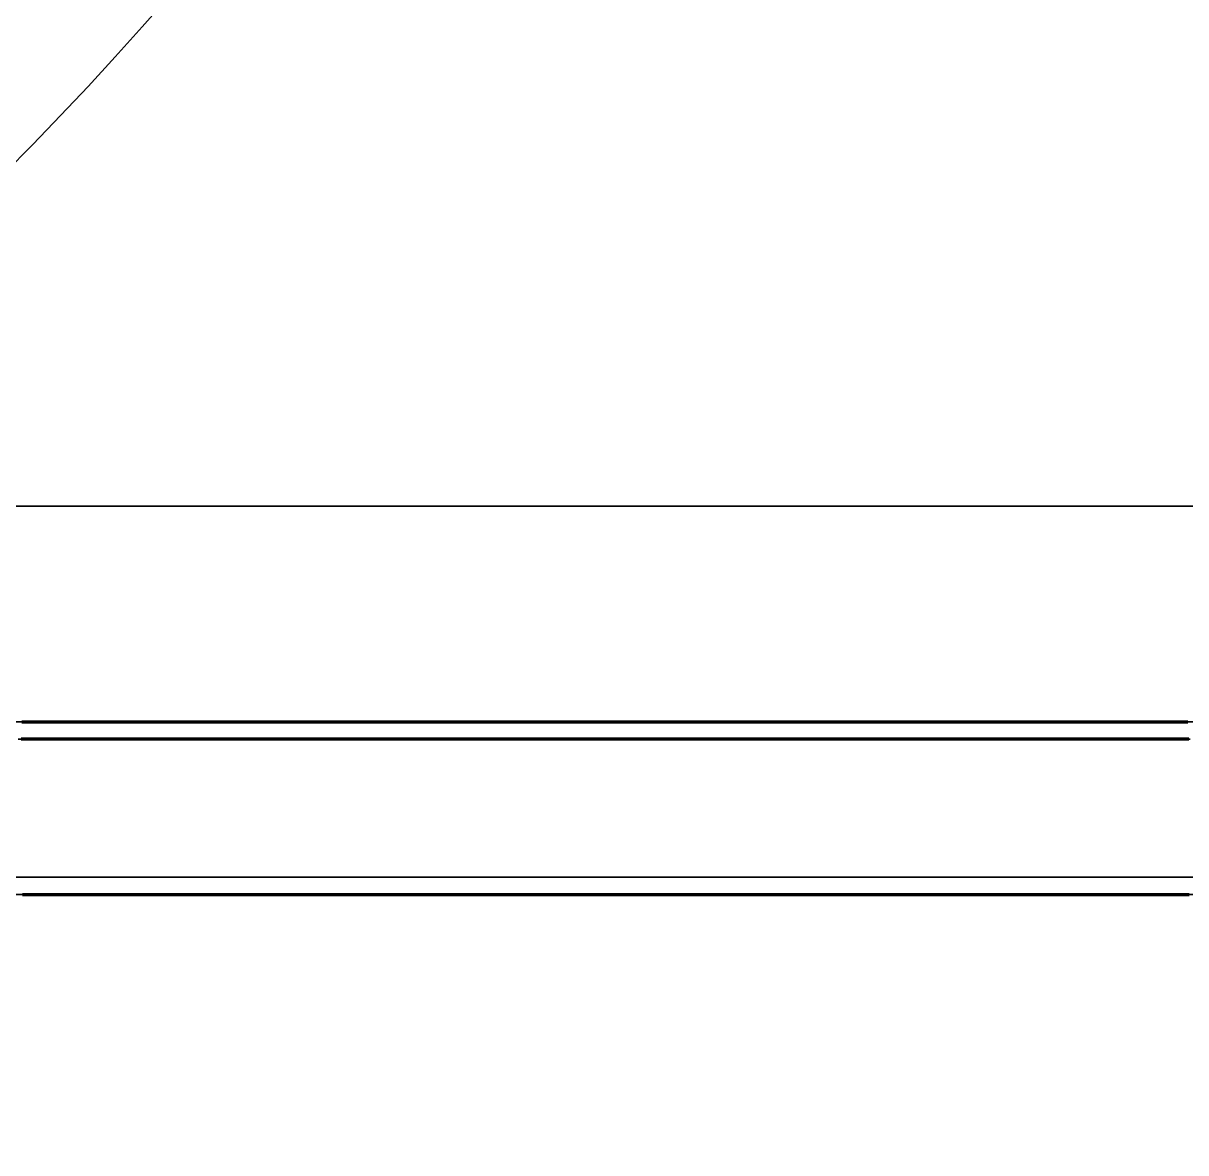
# Model space of a CAD drawing. Header units: millimetres. Extents: x 0 to 2382, y 0 to 420.
# Drawn here: x 276.08 to 282.48, y 227.13 to 233.35 of the extents above; entities that cross this region are included whole.
import ezdxf

# ---------------------------------------------------------------- set-up
doc = ezdxf.new("R2010")
doc.units = ezdxf.units.MM
doc.linetypes.add('IRAM-E-TRAZOS', pattern=[5, 4, -1])
for name, color, linetype, lineweight in [('01-VISIBLE', 7, 'CONTINUOUS', 70), ('02-OCULTA', 4, 'IRAM-E-TRAZOS', 35), ('08-FINA', 5, 'CONTINUOUS', 18)]:
    doc.layers.add(name, color=color, linetype=linetype, lineweight=lineweight)

msp = doc.modelspace()

# ---------------------------------------------------------------- linework, layer by layer
at = {"layer": '01-VISIBLE'}
for points in [[(276.0747, 229.5), (276.1389, 229.5), (276.2031, 229.5), (276.2673, 229.5), (276.3315, 229.5), (276.3957, 229.5), (276.4599, 229.5), (276.5241, 229.5), (276.5883, 229.5), (276.6524, 229.5), (276.7166, 229.5), (276.7808, 229.5), (276.845, 229.5), (276.9092, 229.5), (276.9734, 229.5), (277.0376, 229.5), (277.1018, 229.5), (277.166, 229.5), (277.2302, 229.5), (277.2943, 229.5), (277.3585, 229.5), (277.4227, 229.5), (277.4869, 229.5), (277.5511, 229.5), (277.6153, 229.5), (277.6795, 229.5), (277.7437, 229.5), (277.8079, 229.5), (277.872, 229.5), (277.9362, 229.5), (278.0004, 229.5), (278.0646, 229.5), (278.1288, 229.5), (278.193, 229.5), (278.2572, 229.5), (278.3214, 229.5), (278.3856, 229.5), (278.4498, 229.5), (278.5139, 229.5), (278.5781, 229.5), (278.6423, 229.5), (278.7065, 229.5), (278.7707, 229.5), (278.8349, 229.5), (278.8991, 229.5), (278.9633, 229.5), (279.0275, 229.5), (279.0917, 229.5), (279.1558, 229.5), (279.22, 229.5), (279.2842, 229.5), (279.3484, 229.5), (279.4126, 229.5), (279.4768, 229.5), (279.541, 229.5), (279.6052, 229.5), (279.6694, 229.5), (279.7336, 229.5), (279.7977, 229.5), (279.8619, 229.5), (279.9261, 229.5), (279.9903, 229.5), (280.0545, 229.5), (280.1187, 229.5), (280.1829, 229.5), (280.2471, 229.5), (280.3113, 229.5), (280.3755, 229.5), (280.4396, 229.5), (280.5038, 229.5), (280.568, 229.5), (280.6322, 229.5), (280.6964, 229.5), (280.7606, 229.5), (280.8248, 229.5), (280.889, 229.5), (280.9532, 229.5), (281.0174, 229.5), (281.0815, 229.5), (281.1457, 229.5), (281.2099, 229.5), (281.2741, 229.5), (281.3383, 229.5), (281.4025, 229.5), (281.4667, 229.5), (281.5309, 229.5), (281.5951, 229.5), (281.6593, 229.5), (281.7234, 229.5), (281.7876, 229.5), (281.8518, 229.5), (281.916, 229.5), (281.9802, 229.5), (282.0444, 229.5), (282.1086, 229.5), (282.1728, 229.5), (282.237, 229.5), (282.3012, 229.5), (282.3653, 229.5), (282.4295, 229.5), (282.4937, 229.5)], [(282.5001, 229.405), (282.4364, 229.405), (282.3727, 229.405), (282.3091, 229.405), (282.2454, 229.405), (282.1818, 229.405), (282.1181, 229.405), (282.0544, 229.405), (281.9908, 229.405), (281.9271, 229.405), (281.8635, 229.405), (281.7998, 229.405), (281.7361, 229.405), (281.6725, 229.405), (281.6088, 229.405), (281.5452, 229.405), (281.4815, 229.405), (281.4178, 229.405), (281.3542, 229.405), (281.2905, 229.405), (281.2269, 229.405), (281.1632, 229.405), (281.0995, 229.405), (281.0359, 229.405), (280.9722, 229.405), (280.9086, 229.405), (280.8449, 229.405), (280.7812, 229.405), (280.7176, 229.405), (280.6539, 229.405), (280.5903, 229.405), (280.5266, 229.405), (280.4629, 229.405), (280.3993, 229.405), (280.3356, 229.405), (280.272, 229.405), (280.2083, 229.405), (280.1446, 229.405), (280.081, 229.405), (280.0173, 229.405), (279.9537, 229.405), (279.89, 229.405), (279.8263, 229.405), (279.7627, 229.405), (279.699, 229.405), (279.6354, 229.405), (279.5717, 229.405), (279.508, 229.405), (279.4444, 229.405), (279.3807, 229.405), (279.3171, 229.405), (279.2534, 229.405), (279.1897, 229.405), (279.1261, 229.405), (279.0624, 229.405), (278.9988, 229.405), (278.9351, 229.405), (278.8714, 229.405), (278.8078, 229.405), (278.7441, 229.405), (278.6805, 229.405), (278.6168, 229.405), (278.5531, 229.405), (278.4895, 229.405), (278.4258, 229.405), (278.3621, 229.405), (278.2985, 229.405), (278.2348, 229.405), (278.1712, 229.405), (278.1075, 229.405), (278.0438, 229.405), (277.9802, 229.405), (277.9165, 229.405), (277.8529, 229.405), (277.7892, 229.405), (277.7255, 229.405), (277.6619, 229.405), (277.5982, 229.405), (277.5346, 229.405), (277.4709, 229.405), (277.4072, 229.405), (277.3436, 229.405), (277.2799, 229.405), (277.2163, 229.405), (277.1526, 229.405), (277.0889, 229.405), (277.0253, 229.405), (276.9616, 229.405), (276.898, 229.405), (276.8343, 229.405), (276.7706, 229.405), (276.707, 229.405), (276.6433, 229.405), (276.5797, 229.405), (276.516, 229.405), (276.4523, 229.405), (276.3887, 229.405), (276.325, 229.405), (276.2614, 229.405), (276.1977, 229.405), (276.134, 229.405), (276.0704, 229.405)], [(276.0775, 228.55), (276.1424, 228.55), (276.2073, 228.55), (276.2722, 228.55), (276.3371, 228.55), (276.4019, 228.55), (276.4668, 228.55), (276.5317, 228.55), (276.5966, 228.55), (276.6615, 228.55), (276.7264, 228.55), (276.7913, 228.55), (276.8562, 228.55), (276.9211, 228.55), (276.986, 228.55), (277.0509, 228.55), (277.1158, 228.55), (277.1807, 228.55), (277.2456, 228.55), (277.3105, 228.55), (277.3754, 228.55), (277.4403, 228.55), (277.5052, 228.55), (277.57, 228.55), (277.6349, 228.55), (277.6998, 228.55), (277.7647, 228.55), (277.8296, 228.55), (277.8945, 228.55), (277.9594, 228.55), (278.0243, 228.55), (278.0892, 228.55), (278.1541, 228.55), (278.219, 228.55), (278.2839, 228.55), (278.3488, 228.55), (278.4137, 228.55), (278.4786, 228.55), (278.5435, 228.55), (278.6084, 228.55), (278.6733, 228.55), (278.7381, 228.55), (278.803, 228.55), (278.8679, 228.55), (278.9328, 228.55), (278.9977, 228.55), (279.0626, 228.55), (279.1275, 228.55), (279.1924, 228.55), (279.2573, 228.55), (279.3222, 228.55), (279.3871, 228.55), (279.452, 228.55), (279.5169, 228.55), (279.5818, 228.55), (279.6467, 228.55), (279.7116, 228.55), (279.7765, 228.55), (279.8414, 228.55), (279.9062, 228.55), (279.9711, 228.55), (280.036, 228.55), (280.1009, 228.55), (280.1658, 228.55), (280.2307, 228.55), (280.2956, 228.55), (280.3605, 228.55), (280.4254, 228.55), (280.4903, 228.55), (280.5552, 228.55), (280.6201, 228.55), (280.685, 228.55), (280.7499, 228.55), (280.8148, 228.55), (280.8797, 228.55), (280.9446, 228.55), (281.0095, 228.55), (281.0743, 228.55), (281.1392, 228.55), (281.2041, 228.55), (281.269, 228.55), (281.3339, 228.55), (281.3988, 228.55), (281.4637, 228.55), (281.5286, 228.55), (281.5935, 228.55), (281.6584, 228.55), (281.7233, 228.55), (281.7882, 228.55), (281.8531, 228.55), (281.918, 228.55), (281.9829, 228.55), (282.0478, 228.55), (282.1127, 228.55), (282.1776, 228.55), (282.2424, 228.55), (282.3073, 228.55), (282.3722, 228.55), (282.4371, 228.55), (282.502, 228.55)]]:
    msp.add_lwpolyline(points, dxfattribs=at)
at = {"layer": '02-OCULTA'}
for points in [[(275.9999, 230.6875), (276.095, 230.6875), (276.1901, 230.6875), (276.2852, 230.6875), (276.3804, 230.6875), (276.4755, 230.6875), (276.5706, 230.6875), (276.6657, 230.6875), (276.7609, 230.6875), (276.856, 230.6875), (276.9511, 230.6875), (277.0462, 230.6875), (277.1414, 230.6875), (277.2365, 230.6875), (277.3316, 230.6875), (277.4267, 230.6875), (277.5219, 230.6875), (277.617, 230.6875), (277.7121, 230.6875), (277.8072, 230.6875), (277.9024, 230.6875), (277.9975, 230.6875), (278.0926, 230.6875), (278.1877, 230.6875), (278.2829, 230.6875), (278.378, 230.6875), (278.4731, 230.6875), (278.5682, 230.6875), (278.6634, 230.6875), (278.7585, 230.6875), (278.8536, 230.6875), (278.9487, 230.6875), (279.0439, 230.6875), (279.139, 230.6875), (279.2341, 230.6875), (279.3292, 230.6875), (279.4244, 230.6875), (279.5195, 230.6875), (279.6146, 230.6875), (279.7097, 230.6875), (279.8049, 230.6875), (279.9, 230.6875), (279.9951, 230.6875), (280.0902, 230.6875), (280.1854, 230.6875), (280.2805, 230.6875), (280.3756, 230.6875), (280.4707, 230.6875), (280.5659, 230.6875), (280.661, 230.6875), (280.7561, 230.6875), (280.8512, 230.6875), (280.9464, 230.6875), (281.0415, 230.6875), (281.1366, 230.6875), (281.2317, 230.6875), (281.3269, 230.6875), (281.422, 230.6875), (281.5171, 230.6875), (281.6122, 230.6875), (281.7074, 230.6875), (281.8025, 230.6875), (281.8976, 230.6875), (281.9927, 230.6875), (282.0879, 230.6875), (282.183, 230.6875), (282.2781, 230.6875), (282.3732, 230.6875), (282.4684, 230.6875), (282.5635, 230.6875)], [(282.5034, 230.6875), (282.4534, 230.6875), (282.4033, 230.6875), (282.3532, 230.6875), (282.3032, 230.6875), (282.2531, 230.6875), (282.203, 230.6875), (282.153, 230.6875), (282.1029, 230.6875), (282.0528, 230.6875), (282.0028, 230.6875), (281.9527, 230.6875), (281.9026, 230.6875), (281.8526, 230.6875), (281.8025, 230.6875), (281.7524, 230.6875), (281.7024, 230.6875), (281.6523, 230.6875), (281.6022, 230.6875), (281.5522, 230.6875), (281.5021, 230.6875), (281.452, 230.6875), (281.402, 230.6875), (281.3519, 230.6875), (281.3018, 230.6875), (281.2518, 230.6875), (281.2017, 230.6875), (281.1516, 230.6875), (281.1016, 230.6875), (281.0515, 230.6875), (281.0014, 230.6875), (280.9514, 230.6875), (280.9013, 230.6875), (280.8512, 230.6875), (280.8012, 230.6875), (280.7511, 230.6875), (280.7011, 230.6875), (280.651, 230.6875), (280.6009, 230.6875), (280.5509, 230.6875), (280.5008, 230.6875), (280.4507, 230.6875), (280.4007, 230.6875), (280.3506, 230.6875), (280.3005, 230.6875), (280.2505, 230.6875), (280.2004, 230.6875), (280.1503, 230.6875), (280.1003, 230.6875), (280.0502, 230.6875), (280.0001, 230.6875), (279.9501, 230.6875), (279.9, 230.6875), (279.8499, 230.6875), (279.7999, 230.6875), (279.7498, 230.6875), (279.6997, 230.6875), (279.6497, 230.6875), (279.5996, 230.6875), (279.5495, 230.6875), (279.4995, 230.6875), (279.4494, 230.6875), (279.3993, 230.6875), (279.3493, 230.6875), (279.2992, 230.6875), (279.2491, 230.6875), (279.1991, 230.6875), (279.149, 230.6875), (279.0989, 230.6875), (279.0489, 230.6875), (278.9988, 230.6875), (278.9487, 230.6875), (278.8987, 230.6875), (278.8486, 230.6875), (278.7986, 230.6875), (278.7485, 230.6875), (278.6984, 230.6875), (278.6484, 230.6875), (278.5983, 230.6875), (278.5482, 230.6875), (278.4982, 230.6875), (278.4481, 230.6875), (278.398, 230.6875), (278.348, 230.6875), (278.2979, 230.6875), (278.2478, 230.6875), (278.1978, 230.6875), (278.1477, 230.6875), (278.0976, 230.6875), (278.0476, 230.6875), (277.9975, 230.6875), (277.9474, 230.6875), (277.8974, 230.6875), (277.8473, 230.6875), (277.7972, 230.6875), (277.7472, 230.6875), (277.6971, 230.6875), (277.647, 230.6875), (277.597, 230.6875), (277.5469, 230.6875), (277.4968, 230.6875), (277.4468, 230.6875), (277.3967, 230.6875), (277.3466, 230.6875), (277.2966, 230.6875), (277.2465, 230.6875), (277.1964, 230.6875), (277.1464, 230.6875), (277.0963, 230.6875), (277.0462, 230.6875), (276.9962, 230.6875), (276.9461, 230.6875), (276.8961, 230.6875), (276.846, 230.6875), (276.7959, 230.6875), (276.7459, 230.6875), (276.6958, 230.6875), (276.6457, 230.6875), (276.5957, 230.6875), (276.5456, 230.6875), (276.4955, 230.6875), (276.4455, 230.6875), (276.3954, 230.6875), (276.3453, 230.6875), (276.2953, 230.6875), (276.2452, 230.6875), (276.1951, 230.6875), (276.1451, 230.6875), (276.095, 230.6875), (276.0449, 230.6875)], [(276.0565, 230.6875), (276.1492, 230.6875), (276.242, 230.6875), (276.3347, 230.6875), (276.4275, 230.6875), (276.5202, 230.6875), (276.613, 230.6875), (276.7057, 230.6875), (276.7985, 230.6875), (276.8912, 230.6875), (276.984, 230.6875), (277.0767, 230.6875), (277.1695, 230.6875), (277.2622, 230.6875), (277.355, 230.6875), (277.4477, 230.6875), (277.5405, 230.6875), (277.6332, 230.6875), (277.726, 230.6875), (277.8187, 230.6875), (277.9115, 230.6875), (278.0042, 230.6875), (278.097, 230.6875), (278.1897, 230.6875), (278.2825, 230.6875), (278.3752, 230.6875), (278.468, 230.6875), (278.5607, 230.6875), (278.6535, 230.6875), (278.7462, 230.6875), (278.839, 230.6875), (278.9317, 230.6875), (279.0245, 230.6875), (279.1172, 230.6875), (279.21, 230.6875), (279.3027, 230.6875), (279.3955, 230.6875), (279.4882, 230.6875), (279.581, 230.6875), (279.6737, 230.6875), (279.7665, 230.6875), (279.8592, 230.6875), (279.952, 230.6875), (280.0447, 230.6875), (280.1375, 230.6875), (280.2302, 230.6875), (280.323, 230.6875), (280.4157, 230.6875), (280.5085, 230.6875), (280.6012, 230.6875), (280.694, 230.6875), (280.7867, 230.6875), (280.8795, 230.6875), (280.9722, 230.6875), (281.065, 230.6875), (281.1577, 230.6875), (281.2505, 230.6875), (281.3432, 230.6875), (281.436, 230.6875), (281.5287, 230.6875), (281.6215, 230.6875), (281.7142, 230.6875), (281.807, 230.6875), (281.8997, 230.6875), (281.9925, 230.6875), (282.0852, 230.6875), (282.178, 230.6875), (282.2707, 230.6875), (282.3635, 230.6875), (282.4562, 230.6875), (282.549, 230.6875)], [(282.5125, 230.6875), (282.4625, 230.6875), (282.4125, 230.6875), (282.3625, 230.6875), (282.3125, 230.6875), (282.2625, 230.6875), (282.2125, 230.6875), (282.1625, 230.6875), (282.1125, 230.6875), (282.0625, 230.6875), (282.0125, 230.6875), (281.9625, 230.6875), (281.9125, 230.6875), (281.8625, 230.6875), (281.8125, 230.6875), (281.7625, 230.6875), (281.7125, 230.6875), (281.6625, 230.6875), (281.6125, 230.6875), (281.5625, 230.6875), (281.5125, 230.6875), (281.4625, 230.6875), (281.4125, 230.6875), (281.3625, 230.6875), (281.3125, 230.6875), (281.2625, 230.6875), (281.2125, 230.6875), (281.1625, 230.6875), (281.1125, 230.6875), (281.0625, 230.6875), (281.0125, 230.6875), (280.9625, 230.6875), (280.9125, 230.6875), (280.8625, 230.6875), (280.8125, 230.6875), (280.7625, 230.6875), (280.7125, 230.6875), (280.6625, 230.6875), (280.6125, 230.6875), (280.5625, 230.6875), (280.5125, 230.6875), (280.4625, 230.6875), (280.4125, 230.6875), (280.3625, 230.6875), (280.3125, 230.6875), (280.2625, 230.6875), (280.2125, 230.6875), (280.1625, 230.6875), (280.1125, 230.6875), (280.0625, 230.6875), (280.0125, 230.6875), (279.9625, 230.6875), (279.9125, 230.6875), (279.8625, 230.6875), (279.8125, 230.6875), (279.7625, 230.6875), (279.7125, 230.6875), (279.6625, 230.6875), (279.6125, 230.6875), (279.5625, 230.6875), (279.5125, 230.6875), (279.4625, 230.6875), (279.4125, 230.6875), (279.3625, 230.6875), (279.3125, 230.6875), (279.2625, 230.6875), (279.2125, 230.6875), (279.1625, 230.6875), (279.1125, 230.6875), (279.0625, 230.6875), (279.0125, 230.6875), (278.9625, 230.6875), (278.9125, 230.6875), (278.8625, 230.6875), (278.8125, 230.6875), (278.7625, 230.6875), (278.7125, 230.6875), (278.6625, 230.6875), (278.6125, 230.6875), (278.5625, 230.6875), (278.5125, 230.6875), (278.4625, 230.6875), (278.4125, 230.6875), (278.3625, 230.6875), (278.3125, 230.6875), (278.2625, 230.6875), (278.2125, 230.6875), (278.1625, 230.6875), (278.1125, 230.6875), (278.0625, 230.6875), (278.0125, 230.6875), (277.9625, 230.6875), (277.9125, 230.6875), (277.8625, 230.6875), (277.8125, 230.6875), (277.7625, 230.6875), (277.7125, 230.6875), (277.6625, 230.6875), (277.6125, 230.6875), (277.5625, 230.6875), (277.5125, 230.6875), (277.4625, 230.6875), (277.4125, 230.6875), (277.3625, 230.6875), (277.3125, 230.6875), (277.2625, 230.6875), (277.2125, 230.6875), (277.1625, 230.6875), (277.1125, 230.6875), (277.0625, 230.6875), (277.0125, 230.6875), (276.9625, 230.6875), (276.9125, 230.6875), (276.8625, 230.6875), (276.8125, 230.6875), (276.7625, 230.6875), (276.7125, 230.6875), (276.6625, 230.6875), (276.6125, 230.6875), (276.5625, 230.6875), (276.5125, 230.6875), (276.4625, 230.6875), (276.4125, 230.6875), (276.3625, 230.6875), (276.3125, 230.6875), (276.2625, 230.6875), (276.2125, 230.6875), (276.1625, 230.6875), (276.1125, 230.6875), (276.0625, 230.6875)], [(275.9999, 229.5), (276.095, 229.5), (276.1901, 229.5), (276.2852, 229.5), (276.3804, 229.5), (276.4755, 229.5), (276.5706, 229.5), (276.6657, 229.5), (276.7609, 229.5), (276.856, 229.5), (276.9511, 229.5), (277.0462, 229.5), (277.1414, 229.5), (277.2365, 229.5), (277.3316, 229.5), (277.4267, 229.5), (277.5219, 229.5), (277.617, 229.5), (277.7121, 229.5), (277.8072, 229.5), (277.9024, 229.5), (277.9975, 229.5), (278.0926, 229.5), (278.1877, 229.5), (278.2829, 229.5), (278.378, 229.5), (278.4731, 229.5), (278.5682, 229.5), (278.6634, 229.5), (278.7585, 229.5), (278.8536, 229.5), (278.9487, 229.5), (279.0439, 229.5), (279.139, 229.5), (279.2341, 229.5), (279.3292, 229.5), (279.4244, 229.5), (279.5195, 229.5), (279.6146, 229.5), (279.7097, 229.5), (279.8049, 229.5), (279.9, 229.5), (279.9951, 229.5), (280.0902, 229.5), (280.1854, 229.5), (280.2805, 229.5), (280.3756, 229.5), (280.4707, 229.5), (280.5659, 229.5), (280.661, 229.5), (280.7561, 229.5), (280.8512, 229.5), (280.9464, 229.5), (281.0415, 229.5), (281.1366, 229.5), (281.2317, 229.5), (281.3269, 229.5), (281.422, 229.5), (281.5171, 229.5), (281.6122, 229.5), (281.7074, 229.5), (281.8025, 229.5), (281.8976, 229.5), (281.9927, 229.5), (282.0879, 229.5), (282.183, 229.5), (282.2781, 229.5), (282.3732, 229.5), (282.4684, 229.5), (282.5635, 229.5)], [(275.9999, 229.5), (276.095, 229.5), (276.1901, 229.5), (276.2852, 229.5), (276.3804, 229.5), (276.4755, 229.5), (276.5706, 229.5), (276.6657, 229.5), (276.7609, 229.5), (276.856, 229.5), (276.9511, 229.5), (277.0462, 229.5), (277.1414, 229.5), (277.2365, 229.5), (277.3316, 229.5), (277.4267, 229.5), (277.5219, 229.5), (277.617, 229.5), (277.7121, 229.5), (277.8072, 229.5), (277.9024, 229.5), (277.9975, 229.5), (278.0926, 229.5), (278.1877, 229.5), (278.2829, 229.5), (278.378, 229.5), (278.4731, 229.5), (278.5682, 229.5), (278.6634, 229.5), (278.7585, 229.5), (278.8536, 229.5), (278.9487, 229.5), (279.0439, 229.5), (279.139, 229.5), (279.2341, 229.5), (279.3292, 229.5), (279.4244, 229.5), (279.5195, 229.5), (279.6146, 229.5), (279.7097, 229.5), (279.8049, 229.5), (279.9, 229.5), (279.9951, 229.5), (280.0902, 229.5), (280.1854, 229.5), (280.2805, 229.5), (280.3756, 229.5), (280.4707, 229.5), (280.5659, 229.5), (280.661, 229.5), (280.7561, 229.5), (280.8512, 229.5), (280.9464, 229.5), (281.0415, 229.5), (281.1366, 229.5), (281.2317, 229.5), (281.3269, 229.5), (281.422, 229.5), (281.5171, 229.5), (281.6122, 229.5), (281.7074, 229.5), (281.8025, 229.5), (281.8976, 229.5), (281.9927, 229.5), (282.0879, 229.5), (282.183, 229.5), (282.2781, 229.5), (282.3732, 229.5), (282.4684, 229.5), (282.5635, 229.5)], [(282.5034, 229.5), (282.4534, 229.5), (282.4033, 229.5), (282.3532, 229.5), (282.3032, 229.5), (282.2531, 229.5), (282.203, 229.5), (282.153, 229.5), (282.1029, 229.5), (282.0528, 229.5), (282.0028, 229.5), (281.9527, 229.5), (281.9026, 229.5), (281.8526, 229.5), (281.8025, 229.5), (281.7524, 229.5), (281.7024, 229.5), (281.6523, 229.5), (281.6022, 229.5), (281.5522, 229.5), (281.5021, 229.5), (281.452, 229.5), (281.402, 229.5), (281.3519, 229.5), (281.3018, 229.5), (281.2518, 229.5), (281.2017, 229.5), (281.1516, 229.5), (281.1016, 229.5), (281.0515, 229.5), (281.0014, 229.5), (280.9514, 229.5), (280.9013, 229.5), (280.8512, 229.5), (280.8012, 229.5), (280.7511, 229.5), (280.7011, 229.5), (280.651, 229.5), (280.6009, 229.5), (280.5509, 229.5), (280.5008, 229.5), (280.4507, 229.5), (280.4007, 229.5), (280.3506, 229.5), (280.3005, 229.5), (280.2505, 229.5), (280.2004, 229.5), (280.1503, 229.5), (280.1003, 229.5), (280.0502, 229.5), (280.0001, 229.5), (279.9501, 229.5), (279.9, 229.5), (279.8499, 229.5), (279.7999, 229.5), (279.7498, 229.5), (279.6997, 229.5), (279.6497, 229.5), (279.5996, 229.5), (279.5495, 229.5), (279.4995, 229.5), (279.4494, 229.5), (279.3993, 229.5), (279.3493, 229.5), (279.2992, 229.5), (279.2491, 229.5), (279.1991, 229.5), (279.149, 229.5), (279.0989, 229.5), (279.0489, 229.5), (278.9988, 229.5), (278.9487, 229.5), (278.8987, 229.5), (278.8486, 229.5), (278.7986, 229.5), (278.7485, 229.5), (278.6984, 229.5), (278.6484, 229.5), (278.5983, 229.5), (278.5482, 229.5), (278.4982, 229.5), (278.4481, 229.5), (278.398, 229.5), (278.348, 229.5), (278.2979, 229.5), (278.2478, 229.5), (278.1978, 229.5), (278.1477, 229.5), (278.0976, 229.5), (278.0476, 229.5), (277.9975, 229.5), (277.9474, 229.5), (277.8974, 229.5), (277.8473, 229.5), (277.7972, 229.5), (277.7472, 229.5), (277.6971, 229.5), (277.647, 229.5), (277.597, 229.5), (277.5469, 229.5), (277.4968, 229.5), (277.4468, 229.5), (277.3967, 229.5), (277.3466, 229.5), (277.2966, 229.5), (277.2465, 229.5), (277.1964, 229.5), (277.1464, 229.5), (277.0963, 229.5), (277.0462, 229.5), (276.9962, 229.5), (276.9461, 229.5), (276.8961, 229.5), (276.846, 229.5), (276.7959, 229.5), (276.7459, 229.5), (276.6958, 229.5), (276.6457, 229.5), (276.5957, 229.5), (276.5456, 229.5), (276.4955, 229.5), (276.4455, 229.5), (276.3954, 229.5), (276.3453, 229.5), (276.2953, 229.5), (276.2452, 229.5), (276.1951, 229.5), (276.1451, 229.5), (276.095, 229.5), (276.0449, 229.5)], [(282.5034, 229.5), (282.4534, 229.5), (282.4033, 229.5), (282.3532, 229.5), (282.3032, 229.5), (282.2531, 229.5), (282.203, 229.5), (282.153, 229.5), (282.1029, 229.5), (282.0528, 229.5), (282.0028, 229.5), (281.9527, 229.5), (281.9026, 229.5), (281.8526, 229.5), (281.8025, 229.5), (281.7524, 229.5), (281.7024, 229.5), (281.6523, 229.5), (281.6022, 229.5), (281.5522, 229.5), (281.5021, 229.5), (281.452, 229.5), (281.402, 229.5), (281.3519, 229.5), (281.3018, 229.5), (281.2518, 229.5), (281.2017, 229.5), (281.1516, 229.5), (281.1016, 229.5), (281.0515, 229.5), (281.0014, 229.5), (280.9514, 229.5), (280.9013, 229.5), (280.8512, 229.5), (280.8012, 229.5), (280.7511, 229.5), (280.7011, 229.5), (280.651, 229.5), (280.6009, 229.5), (280.5509, 229.5), (280.5008, 229.5), (280.4507, 229.5), (280.4007, 229.5), (280.3506, 229.5), (280.3005, 229.5), (280.2505, 229.5), (280.2004, 229.5), (280.1503, 229.5), (280.1003, 229.5), (280.0502, 229.5), (280.0001, 229.5), (279.9501, 229.5), (279.9, 229.5), (279.8499, 229.5), (279.7999, 229.5), (279.7498, 229.5), (279.6997, 229.5), (279.6497, 229.5), (279.5996, 229.5), (279.5495, 229.5), (279.4995, 229.5), (279.4494, 229.5), (279.3993, 229.5), (279.3493, 229.5), (279.2992, 229.5), (279.2491, 229.5), (279.1991, 229.5), (279.149, 229.5), (279.0989, 229.5), (279.0489, 229.5), (278.9988, 229.5), (278.9487, 229.5), (278.8987, 229.5), (278.8486, 229.5), (278.7986, 229.5), (278.7485, 229.5), (278.6984, 229.5), (278.6484, 229.5), (278.5983, 229.5), (278.5482, 229.5), (278.4982, 229.5), (278.4481, 229.5), (278.398, 229.5), (278.348, 229.5), (278.2979, 229.5), (278.2478, 229.5), (278.1978, 229.5), (278.1477, 229.5), (278.0976, 229.5), (278.0476, 229.5), (277.9975, 229.5), (277.9474, 229.5), (277.8974, 229.5), (277.8473, 229.5), (277.7972, 229.5), (277.7472, 229.5), (277.6971, 229.5), (277.647, 229.5), (277.597, 229.5), (277.5469, 229.5), (277.4968, 229.5), (277.4468, 229.5), (277.3967, 229.5), (277.3466, 229.5), (277.2966, 229.5), (277.2465, 229.5), (277.1964, 229.5), (277.1464, 229.5), (277.0963, 229.5), (277.0462, 229.5), (276.9962, 229.5), (276.9461, 229.5), (276.8961, 229.5), (276.846, 229.5), (276.7959, 229.5), (276.7459, 229.5), (276.6958, 229.5), (276.6457, 229.5), (276.5957, 229.5), (276.5456, 229.5), (276.4955, 229.5), (276.4455, 229.5), (276.3954, 229.5), (276.3453, 229.5), (276.2953, 229.5), (276.2452, 229.5), (276.1951, 229.5), (276.1451, 229.5), (276.095, 229.5), (276.0449, 229.5)], [(276.0565, 229.5), (276.1492, 229.5), (276.242, 229.5), (276.3347, 229.5), (276.4275, 229.5), (276.5202, 229.5), (276.613, 229.5), (276.7057, 229.5), (276.7985, 229.5), (276.8912, 229.5), (276.984, 229.5), (277.0767, 229.5), (277.1695, 229.5), (277.2622, 229.5), (277.355, 229.5), (277.4477, 229.5), (277.5405, 229.5), (277.6332, 229.5), (277.726, 229.5), (277.8187, 229.5), (277.9115, 229.5), (278.0042, 229.5), (278.097, 229.5), (278.1897, 229.5), (278.2825, 229.5), (278.3752, 229.5), (278.468, 229.5), (278.5607, 229.5), (278.6535, 229.5), (278.7462, 229.5), (278.839, 229.5), (278.9317, 229.5), (279.0245, 229.5), (279.1172, 229.5), (279.21, 229.5), (279.3027, 229.5), (279.3955, 229.5), (279.4882, 229.5), (279.581, 229.5), (279.6737, 229.5), (279.7665, 229.5), (279.8592, 229.5), (279.952, 229.5), (280.0447, 229.5), (280.1375, 229.5), (280.2302, 229.5), (280.323, 229.5), (280.4157, 229.5), (280.5085, 229.5), (280.6012, 229.5), (280.694, 229.5), (280.7867, 229.5), (280.8795, 229.5), (280.9722, 229.5), (281.065, 229.5), (281.1577, 229.5), (281.2505, 229.5), (281.3432, 229.5), (281.436, 229.5), (281.5287, 229.5), (281.6215, 229.5), (281.7142, 229.5), (281.807, 229.5), (281.8997, 229.5), (281.9925, 229.5), (282.0852, 229.5), (282.178, 229.5), (282.2707, 229.5), (282.3635, 229.5), (282.4562, 229.5), (282.549, 229.5)], [(282.5125, 229.5), (282.4625, 229.5), (282.4125, 229.5), (282.3625, 229.5), (282.3125, 229.5), (282.2625, 229.5), (282.2125, 229.5), (282.1625, 229.5), (282.1125, 229.5), (282.0625, 229.5), (282.0125, 229.5), (281.9625, 229.5), (281.9125, 229.5), (281.8625, 229.5), (281.8125, 229.5), (281.7625, 229.5), (281.7125, 229.5), (281.6625, 229.5), (281.6125, 229.5), (281.5625, 229.5), (281.5125, 229.5), (281.4625, 229.5), (281.4125, 229.5), (281.3625, 229.5), (281.3125, 229.5), (281.2625, 229.5), (281.2125, 229.5), (281.1625, 229.5), (281.1125, 229.5), (281.0625, 229.5), (281.0125, 229.5), (280.9625, 229.5), (280.9125, 229.5), (280.8625, 229.5), (280.8125, 229.5), (280.7625, 229.5), (280.7125, 229.5), (280.6625, 229.5), (280.6125, 229.5), (280.5625, 229.5), (280.5125, 229.5), (280.4625, 229.5), (280.4125, 229.5), (280.3625, 229.5), (280.3125, 229.5), (280.2625, 229.5), (280.2125, 229.5), (280.1625, 229.5), (280.1125, 229.5), (280.0625, 229.5), (280.0125, 229.5), (279.9625, 229.5), (279.9125, 229.5), (279.8625, 229.5), (279.8125, 229.5), (279.7625, 229.5), (279.7125, 229.5), (279.6625, 229.5), (279.6125, 229.5), (279.5625, 229.5), (279.5125, 229.5), (279.4625, 229.5), (279.4125, 229.5), (279.3625, 229.5), (279.3125, 229.5), (279.2625, 229.5), (279.2125, 229.5), (279.1625, 229.5), (279.1125, 229.5), (279.0625, 229.5), (279.0125, 229.5), (278.9625, 229.5), (278.9125, 229.5), (278.8625, 229.5), (278.8125, 229.5), (278.7625, 229.5), (278.7125, 229.5), (278.6625, 229.5), (278.6125, 229.5), (278.5625, 229.5), (278.5125, 229.5), (278.4625, 229.5), (278.4125, 229.5), (278.3625, 229.5), (278.3125, 229.5), (278.2625, 229.5), (278.2125, 229.5), (278.1625, 229.5), (278.1125, 229.5), (278.0625, 229.5), (278.0125, 229.5), (277.9625, 229.5), (277.9125, 229.5), (277.8625, 229.5), (277.8125, 229.5), (277.7625, 229.5), (277.7125, 229.5), (277.6625, 229.5), (277.6125, 229.5), (277.5625, 229.5), (277.5125, 229.5), (277.4625, 229.5), (277.4125, 229.5), (277.3625, 229.5), (277.3125, 229.5), (277.2625, 229.5), (277.2125, 229.5), (277.1625, 229.5), (277.1125, 229.5), (277.0625, 229.5), (277.0125, 229.5), (276.9625, 229.5), (276.9125, 229.5), (276.8625, 229.5), (276.8125, 229.5), (276.7625, 229.5), (276.7125, 229.5), (276.6625, 229.5), (276.6125, 229.5), (276.5625, 229.5), (276.5125, 229.5), (276.4625, 229.5), (276.4125, 229.5), (276.3625, 229.5), (276.3125, 229.5), (276.2625, 229.5), (276.2125, 229.5), (276.1625, 229.5), (276.1125, 229.5), (276.0625, 229.5)], [(282.5125, 229.5), (282.4625, 229.5), (282.4125, 229.5), (282.3625, 229.5), (282.3125, 229.5), (282.2625, 229.5), (282.2125, 229.5), (282.1625, 229.5), (282.1125, 229.5), (282.0625, 229.5), (282.0125, 229.5), (281.9625, 229.5), (281.9125, 229.5), (281.8625, 229.5), (281.8125, 229.5), (281.7625, 229.5), (281.7125, 229.5), (281.6625, 229.5), (281.6125, 229.5), (281.5625, 229.5), (281.5125, 229.5), (281.4625, 229.5), (281.4125, 229.5), (281.3625, 229.5), (281.3125, 229.5), (281.2625, 229.5), (281.2125, 229.5), (281.1625, 229.5), (281.1125, 229.5), (281.0625, 229.5), (281.0125, 229.5), (280.9625, 229.5), (280.9125, 229.5), (280.8625, 229.5), (280.8125, 229.5), (280.7625, 229.5), (280.7125, 229.5), (280.6625, 229.5), (280.6125, 229.5), (280.5625, 229.5), (280.5125, 229.5), (280.4625, 229.5), (280.4125, 229.5), (280.3625, 229.5), (280.3125, 229.5), (280.2625, 229.5), (280.2125, 229.5), (280.1625, 229.5), (280.1125, 229.5), (280.0625, 229.5), (280.0125, 229.5), (279.9625, 229.5), (279.9125, 229.5), (279.8625, 229.5), (279.8125, 229.5), (279.7625, 229.5), (279.7125, 229.5), (279.6625, 229.5), (279.6125, 229.5), (279.5625, 229.5), (279.5125, 229.5), (279.4625, 229.5), (279.4125, 229.5), (279.3625, 229.5), (279.3125, 229.5), (279.2625, 229.5), (279.2125, 229.5), (279.1625, 229.5), (279.1125, 229.5), (279.0625, 229.5), (279.0125, 229.5), (278.9625, 229.5), (278.9125, 229.5), (278.8625, 229.5), (278.8125, 229.5), (278.7625, 229.5), (278.7125, 229.5), (278.6625, 229.5), (278.6125, 229.5), (278.5625, 229.5), (278.5125, 229.5), (278.4625, 229.5), (278.4125, 229.5), (278.3625, 229.5), (278.3125, 229.5), (278.2625, 229.5), (278.2125, 229.5), (278.1625, 229.5), (278.1125, 229.5), (278.0625, 229.5), (278.0125, 229.5), (277.9625, 229.5), (277.9125, 229.5), (277.8625, 229.5), (277.8125, 229.5), (277.7625, 229.5), (277.7125, 229.5), (277.6625, 229.5), (277.6125, 229.5), (277.5625, 229.5), (277.5125, 229.5), (277.4625, 229.5), (277.4125, 229.5), (277.3625, 229.5), (277.3125, 229.5), (277.2625, 229.5), (277.2125, 229.5), (277.1625, 229.5), (277.1125, 229.5), (277.0625, 229.5), (277.0125, 229.5), (276.9625, 229.5), (276.9125, 229.5), (276.8625, 229.5), (276.8125, 229.5), (276.7625, 229.5), (276.7125, 229.5), (276.6625, 229.5), (276.6125, 229.5), (276.5625, 229.5), (276.5125, 229.5), (276.4625, 229.5), (276.4125, 229.5), (276.3625, 229.5), (276.3125, 229.5), (276.2625, 229.5), (276.2125, 229.5), (276.1625, 229.5), (276.1125, 229.5), (276.0625, 229.5)], [(282.508, 229.405), (282.458, 229.405), (282.408, 229.405), (282.3579, 229.405), (282.3079, 229.405), (282.2579, 229.405), (282.2078, 229.405), (282.1578, 229.405), (282.1078, 229.405), (282.0577, 229.405), (282.0077, 229.405), (281.9577, 229.405), (281.9076, 229.405), (281.8576, 229.405), (281.8076, 229.405), (281.7575, 229.405), (281.7075, 229.405), (281.6575, 229.405), (281.6074, 229.405), (281.5574, 229.405), (281.5074, 229.405), (281.4573, 229.405), (281.4073, 229.405), (281.3573, 229.405), (281.3072, 229.405), (281.2572, 229.405), (281.2072, 229.405), (281.1571, 229.405), (281.1071, 229.405), (281.0571, 229.405), (281.007, 229.405), (280.957, 229.405), (280.907, 229.405), (280.8569, 229.405), (280.8069, 229.405), (280.7569, 229.405), (280.7069, 229.405), (280.6568, 229.405), (280.6068, 229.405), (280.5568, 229.405), (280.5067, 229.405), (280.4567, 229.405), (280.4067, 229.405), (280.3566, 229.405), (280.3066, 229.405), (280.2566, 229.405), (280.2065, 229.405), (280.1565, 229.405), (280.1065, 229.405), (280.0564, 229.405), (280.0064, 229.405), (279.9564, 229.405), (279.9063, 229.405), (279.8563, 229.405), (279.8063, 229.405), (279.7562, 229.405), (279.7062, 229.405), (279.6562, 229.405), (279.6061, 229.405), (279.5561, 229.405), (279.5061, 229.405), (279.456, 229.405), (279.406, 229.405), (279.356, 229.405), (279.3059, 229.405), (279.2559, 229.405), (279.2059, 229.405), (279.1558, 229.405), (279.1058, 229.405), (279.0558, 229.405), (279.0057, 229.405), (278.9557, 229.405), (278.9057, 229.405), (278.8556, 229.405), (278.8056, 229.405), (278.7556, 229.405), (278.7056, 229.405), (278.6555, 229.405), (278.6055, 229.405), (278.5555, 229.405), (278.5054, 229.405), (278.4554, 229.405), (278.4054, 229.405), (278.3553, 229.405), (278.3053, 229.405), (278.2553, 229.405), (278.2052, 229.405), (278.1552, 229.405), (278.1052, 229.405), (278.0551, 229.405), (278.0051, 229.405), (277.9551, 229.405), (277.905, 229.405), (277.855, 229.405), (277.805, 229.405), (277.7549, 229.405), (277.7049, 229.405), (277.6549, 229.405), (277.6048, 229.405), (277.5548, 229.405), (277.5048, 229.405), (277.4547, 229.405), (277.4047, 229.405), (277.3547, 229.405), (277.3046, 229.405), (277.2546, 229.405), (277.2046, 229.405), (277.1545, 229.405), (277.1045, 229.405), (277.0545, 229.405), (277.0044, 229.405), (276.9544, 229.405), (276.9044, 229.405), (276.8544, 229.405), (276.8043, 229.405), (276.7543, 229.405), (276.7043, 229.405), (276.6542, 229.405), (276.6042, 229.405), (276.5542, 229.405), (276.5041, 229.405), (276.4541, 229.405), (276.4041, 229.405), (276.354, 229.405), (276.304, 229.405), (276.254, 229.405), (276.2039, 229.405), (276.1539, 229.405), (276.1039, 229.405), (276.0538, 229.405)], [(276.0251, 228.645), (276.1214, 228.645), (276.2177, 228.645), (276.314, 228.645), (276.4103, 228.645), (276.5066, 228.645), (276.6029, 228.645), (276.6992, 228.645), (276.7956, 228.645), (276.8919, 228.645), (276.9882, 228.645), (277.0845, 228.645), (277.1808, 228.645), (277.2771, 228.645), (277.3734, 228.645), (277.4697, 228.645), (277.5661, 228.645), (277.6624, 228.645), (277.7587, 228.645), (277.855, 228.645), (277.9513, 228.645), (278.0476, 228.645), (278.1439, 228.645), (278.2402, 228.645), (278.3366, 228.645), (278.4329, 228.645), (278.5292, 228.645), (278.6255, 228.645), (278.7218, 228.645), (278.8181, 228.645), (278.9144, 228.645), (279.0107, 228.645), (279.1071, 228.645), (279.2034, 228.645), (279.2997, 228.645), (279.396, 228.645), (279.4923, 228.645), (279.5886, 228.645), (279.6849, 228.645), (279.7812, 228.645), (279.8776, 228.645), (279.9739, 228.645), (280.0702, 228.645), (280.1665, 228.645), (280.2628, 228.645), (280.3591, 228.645), (280.4554, 228.645), (280.5517, 228.645), (280.6481, 228.645), (280.7444, 228.645), (280.8407, 228.645), (280.937, 228.645), (281.0333, 228.645), (281.1296, 228.645), (281.2259, 228.645), (281.3222, 228.645), (281.4186, 228.645), (281.5149, 228.645), (281.6112, 228.645), (281.7075, 228.645), (281.8038, 228.645), (281.9001, 228.645), (281.9964, 228.645), (282.0927, 228.645), (282.1891, 228.645), (282.2854, 228.645), (282.3817, 228.645), (282.478, 228.645), (282.5743, 228.645)], [(276.0538, 228.645), (276.1039, 228.645), (276.1539, 228.645), (276.2039, 228.645), (276.254, 228.645), (276.304, 228.645), (276.354, 228.645), (276.4041, 228.645), (276.4541, 228.645), (276.5041, 228.645), (276.5542, 228.645), (276.6042, 228.645), (276.6542, 228.645), (276.7043, 228.645), (276.7543, 228.645), (276.8043, 228.645), (276.8544, 228.645), (276.9044, 228.645), (276.9544, 228.645), (277.0044, 228.645), (277.0545, 228.645), (277.1045, 228.645), (277.1545, 228.645), (277.2046, 228.645), (277.2546, 228.645), (277.3046, 228.645), (277.3547, 228.645), (277.4047, 228.645), (277.4547, 228.645), (277.5048, 228.645), (277.5548, 228.645), (277.6048, 228.645), (277.6549, 228.645), (277.7049, 228.645), (277.7549, 228.645), (277.805, 228.645), (277.855, 228.645), (277.905, 228.645), (277.9551, 228.645), (278.0051, 228.645), (278.0551, 228.645), (278.1052, 228.645), (278.1552, 228.645), (278.2052, 228.645), (278.2553, 228.645), (278.3053, 228.645), (278.3553, 228.645), (278.4054, 228.645), (278.4554, 228.645), (278.5054, 228.645), (278.5555, 228.645), (278.6055, 228.645), (278.6555, 228.645), (278.7056, 228.645), (278.7556, 228.645), (278.8056, 228.645), (278.8556, 228.645), (278.9057, 228.645), (278.9557, 228.645), (279.0057, 228.645), (279.0558, 228.645), (279.1058, 228.645), (279.1558, 228.645), (279.2059, 228.645), (279.2559, 228.645), (279.3059, 228.645), (279.356, 228.645), (279.406, 228.645), (279.456, 228.645), (279.5061, 228.645), (279.5561, 228.645), (279.6061, 228.645), (279.6562, 228.645), (279.7062, 228.645), (279.7562, 228.645), (279.8063, 228.645), (279.8563, 228.645), (279.9063, 228.645), (279.9564, 228.645), (280.0064, 228.645), (280.0564, 228.645), (280.1065, 228.645), (280.1565, 228.645), (280.2065, 228.645), (280.2566, 228.645), (280.3066, 228.645), (280.3566, 228.645), (280.4067, 228.645), (280.4567, 228.645), (280.5067, 228.645), (280.5568, 228.645), (280.6068, 228.645), (280.6568, 228.645), (280.7069, 228.645), (280.7569, 228.645), (280.8069, 228.645), (280.8569, 228.645), (280.907, 228.645), (280.957, 228.645), (281.007, 228.645), (281.0571, 228.645), (281.1071, 228.645), (281.1571, 228.645), (281.2072, 228.645), (281.2572, 228.645), (281.3072, 228.645), (281.3573, 228.645), (281.4073, 228.645), (281.4573, 228.645), (281.5074, 228.645), (281.5574, 228.645), (281.6074, 228.645), (281.6575, 228.645), (281.7075, 228.645), (281.7575, 228.645), (281.8076, 228.645), (281.8576, 228.645), (281.9076, 228.645), (281.9577, 228.645), (282.0077, 228.645), (282.0577, 228.645), (282.1078, 228.645), (282.1578, 228.645), (282.2078, 228.645), (282.2579, 228.645), (282.3079, 228.645), (282.3579, 228.645), (282.408, 228.645), (282.458, 228.645), (282.508, 228.645)], [(275.9999, 228.55), (276.095, 228.55), (276.1901, 228.55), (276.2852, 228.55), (276.3804, 228.55), (276.4755, 228.55), (276.5706, 228.55), (276.6657, 228.55), (276.7609, 228.55), (276.856, 228.55), (276.9511, 228.55), (277.0462, 228.55), (277.1414, 228.55), (277.2365, 228.55), (277.3316, 228.55), (277.4267, 228.55), (277.5219, 228.55), (277.617, 228.55), (277.7121, 228.55), (277.8072, 228.55), (277.9024, 228.55), (277.9975, 228.55), (278.0926, 228.55), (278.1877, 228.55), (278.2829, 228.55), (278.378, 228.55), (278.4731, 228.55), (278.5682, 228.55), (278.6634, 228.55), (278.7585, 228.55), (278.8536, 228.55), (278.9487, 228.55), (279.0439, 228.55), (279.139, 228.55), (279.2341, 228.55), (279.3292, 228.55), (279.4244, 228.55), (279.5195, 228.55), (279.6146, 228.55), (279.7097, 228.55), (279.8049, 228.55), (279.9, 228.55), (279.9951, 228.55), (280.0902, 228.55), (280.1854, 228.55), (280.2805, 228.55), (280.3756, 228.55), (280.4707, 228.55), (280.5659, 228.55), (280.661, 228.55), (280.7561, 228.55), (280.8512, 228.55), (280.9464, 228.55), (281.0415, 228.55), (281.1366, 228.55), (281.2317, 228.55), (281.3269, 228.55), (281.422, 228.55), (281.5171, 228.55), (281.6122, 228.55), (281.7074, 228.55), (281.8025, 228.55), (281.8976, 228.55), (281.9927, 228.55), (282.0879, 228.55), (282.183, 228.55), (282.2781, 228.55), (282.3732, 228.55), (282.4684, 228.55), (282.5635, 228.55)], [(282.5034, 228.55), (282.4534, 228.55), (282.4033, 228.55), (282.3532, 228.55), (282.3032, 228.55), (282.2531, 228.55), (282.203, 228.55), (282.153, 228.55), (282.1029, 228.55), (282.0528, 228.55), (282.0028, 228.55), (281.9527, 228.55), (281.9026, 228.55), (281.8526, 228.55), (281.8025, 228.55), (281.7524, 228.55), (281.7024, 228.55), (281.6523, 228.55), (281.6022, 228.55), (281.5522, 228.55), (281.5021, 228.55), (281.452, 228.55), (281.402, 228.55), (281.3519, 228.55), (281.3018, 228.55), (281.2518, 228.55), (281.2017, 228.55), (281.1516, 228.55), (281.1016, 228.55), (281.0515, 228.55), (281.0014, 228.55), (280.9514, 228.55), (280.9013, 228.55), (280.8512, 228.55), (280.8012, 228.55), (280.7511, 228.55), (280.7011, 228.55), (280.651, 228.55), (280.6009, 228.55), (280.5509, 228.55), (280.5008, 228.55), (280.4507, 228.55), (280.4007, 228.55), (280.3506, 228.55), (280.3005, 228.55), (280.2505, 228.55), (280.2004, 228.55), (280.1503, 228.55), (280.1003, 228.55), (280.0502, 228.55), (280.0001, 228.55), (279.9501, 228.55), (279.9, 228.55), (279.8499, 228.55), (279.7999, 228.55), (279.7498, 228.55), (279.6997, 228.55), (279.6497, 228.55), (279.5996, 228.55), (279.5495, 228.55), (279.4995, 228.55), (279.4494, 228.55), (279.3993, 228.55), (279.3493, 228.55), (279.2992, 228.55), (279.2491, 228.55), (279.1991, 228.55), (279.149, 228.55), (279.0989, 228.55), (279.0489, 228.55), (278.9988, 228.55), (278.9487, 228.55), (278.8987, 228.55), (278.8486, 228.55), (278.7986, 228.55), (278.7485, 228.55), (278.6984, 228.55), (278.6484, 228.55), (278.5983, 228.55), (278.5482, 228.55), (278.4982, 228.55), (278.4481, 228.55), (278.398, 228.55), (278.348, 228.55), (278.2979, 228.55), (278.2478, 228.55), (278.1978, 228.55), (278.1477, 228.55), (278.0976, 228.55), (278.0476, 228.55), (277.9975, 228.55), (277.9474, 228.55), (277.8974, 228.55), (277.8473, 228.55), (277.7972, 228.55), (277.7472, 228.55), (277.6971, 228.55), (277.647, 228.55), (277.597, 228.55), (277.5469, 228.55), (277.4968, 228.55), (277.4468, 228.55), (277.3967, 228.55), (277.3466, 228.55), (277.2966, 228.55), (277.2465, 228.55), (277.1964, 228.55), (277.1464, 228.55), (277.0963, 228.55), (277.0462, 228.55), (276.9962, 228.55), (276.9461, 228.55), (276.8961, 228.55), (276.846, 228.55), (276.7959, 228.55), (276.7459, 228.55), (276.6958, 228.55), (276.6457, 228.55), (276.5957, 228.55), (276.5456, 228.55), (276.4955, 228.55), (276.4455, 228.55), (276.3954, 228.55), (276.3453, 228.55), (276.2953, 228.55), (276.2452, 228.55), (276.1951, 228.55), (276.1451, 228.55), (276.095, 228.55), (276.0449, 228.55)], [(282.5125, 228.55), (282.4625, 228.55), (282.4125, 228.55), (282.3625, 228.55), (282.3125, 228.55), (282.2625, 228.55), (282.2125, 228.55), (282.1625, 228.55), (282.1125, 228.55), (282.0625, 228.55), (282.0125, 228.55), (281.9625, 228.55), (281.9125, 228.55), (281.8625, 228.55), (281.8125, 228.55), (281.7625, 228.55), (281.7125, 228.55), (281.6625, 228.55), (281.6125, 228.55), (281.5625, 228.55), (281.5125, 228.55), (281.4625, 228.55), (281.4125, 228.55), (281.3625, 228.55), (281.3125, 228.55), (281.2625, 228.55), (281.2125, 228.55), (281.1625, 228.55), (281.1125, 228.55), (281.0625, 228.55), (281.0125, 228.55), (280.9625, 228.55), (280.9125, 228.55), (280.8625, 228.55), (280.8125, 228.55), (280.7625, 228.55), (280.7125, 228.55), (280.6625, 228.55), (280.6125, 228.55), (280.5625, 228.55), (280.5125, 228.55), (280.4625, 228.55), (280.4125, 228.55), (280.3625, 228.55), (280.3125, 228.55), (280.2625, 228.55), (280.2125, 228.55), (280.1625, 228.55), (280.1125, 228.55), (280.0625, 228.55), (280.0125, 228.55), (279.9625, 228.55), (279.9125, 228.55), (279.8625, 228.55), (279.8125, 228.55), (279.7625, 228.55), (279.7125, 228.55), (279.6625, 228.55), (279.6125, 228.55), (279.5625, 228.55), (279.5125, 228.55), (279.4625, 228.55), (279.4125, 228.55), (279.3625, 228.55), (279.3125, 228.55), (279.2625, 228.55), (279.2125, 228.55), (279.1625, 228.55), (279.1125, 228.55), (279.0625, 228.55), (279.0125, 228.55), (278.9625, 228.55), (278.9125, 228.55), (278.8625, 228.55), (278.8125, 228.55), (278.7625, 228.55), (278.7125, 228.55), (278.6625, 228.55), (278.6125, 228.55), (278.5625, 228.55), (278.5125, 228.55), (278.4625, 228.55), (278.4125, 228.55), (278.3625, 228.55), (278.3125, 228.55), (278.2625, 228.55), (278.2125, 228.55), (278.1625, 228.55), (278.1125, 228.55), (278.0625, 228.55), (278.0125, 228.55), (277.9625, 228.55), (277.9125, 228.55), (277.8625, 228.55), (277.8125, 228.55), (277.7625, 228.55), (277.7125, 228.55), (277.6625, 228.55), (277.6125, 228.55), (277.5625, 228.55), (277.5125, 228.55), (277.4625, 228.55), (277.4125, 228.55), (277.3625, 228.55), (277.3125, 228.55), (277.2625, 228.55), (277.2125, 228.55), (277.1625, 228.55), (277.1125, 228.55), (277.0625, 228.55), (277.0125, 228.55), (276.9625, 228.55), (276.9125, 228.55), (276.8625, 228.55), (276.8125, 228.55), (276.7625, 228.55), (276.7125, 228.55), (276.6625, 228.55), (276.6125, 228.55), (276.5625, 228.55), (276.5125, 228.55), (276.4625, 228.55), (276.4125, 228.55), (276.3625, 228.55), (276.3125, 228.55), (276.2625, 228.55), (276.2125, 228.55), (276.1625, 228.55), (276.1125, 228.55), (276.0625, 228.55)]]:
    msp.add_lwpolyline(points, dxfattribs=at)
at = {"layer": '08-FINA'}
msp.add_circle((262.9561, 245.5448), 18.4167, dxfattribs=at)

doc.saveas('drawing.dxf')
